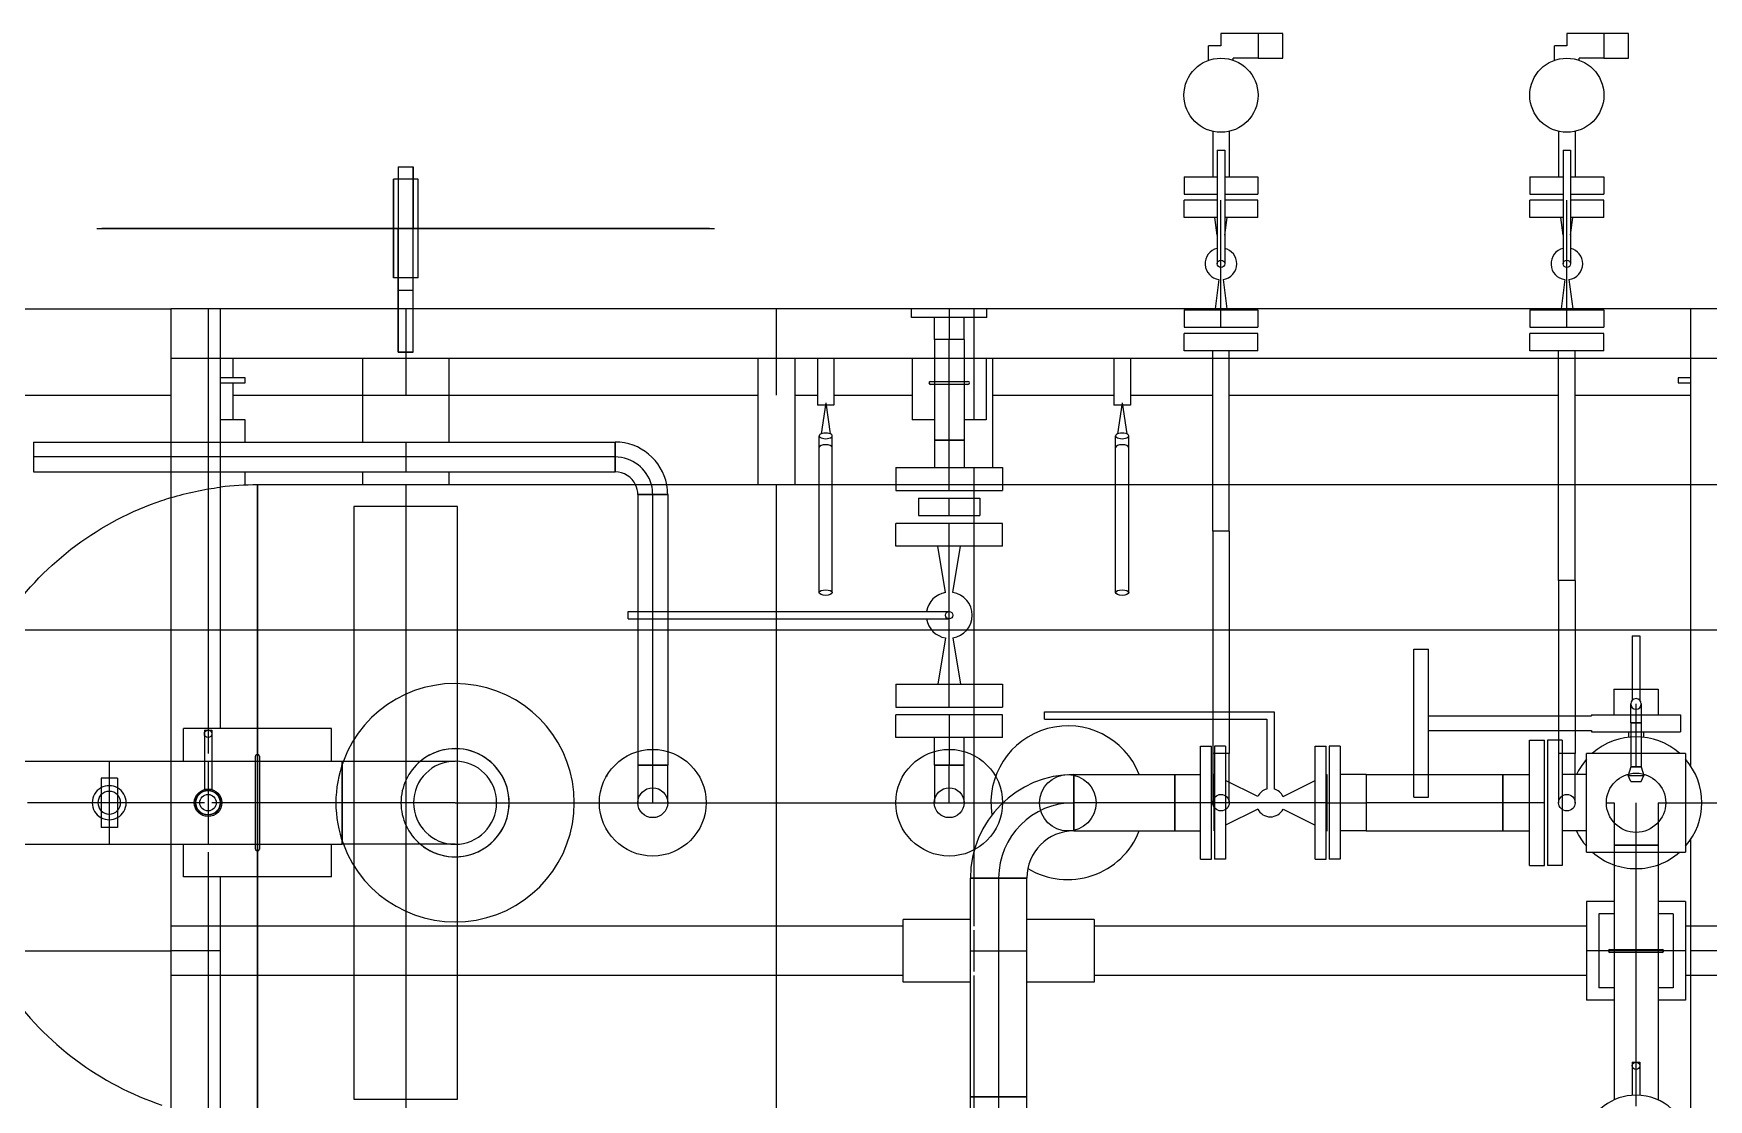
# Model space of a CAD drawing. Header units: inches. Extents: x 295136 to 296247, y 2627183 to 2627409.
# Drawn here: x 295242.749 to 295246.139, y 2627263.831 to 2627265.99 of the extents above; entities that cross this region are included whole.
import ezdxf

# ---------------------------------------------------------------- set-up
doc = ezdxf.new("R2010")
doc.units = ezdxf.units.IN
doc.header["$MEASUREMENT"] = 0
for name, color, linetype in [('Default', 7, 'Continuous'), ('EQUIPMENT LAYOUT-EMBED 1_DWG$0$Default', 7, 'Continuous'), ('EQUIPMENT LAYOUT-EMBED 1_DWG$0$DwgTemplate', 7, 'Continuous'), ('Layout', 6, 'Continuous')]:
    doc.layers.add(name, color=color, linetype=linetype)

# ---------------------------------------------------------------- blocks, each defined once
blk = doc.blocks.new('A$C55974CAD')
at = {"layer": 'Default', "color": 7, "lineweight": 25}
blk.add_point((33.7545, 4.3932), dxfattribs=at)
at = {"layer": 'EQUIPMENT LAYOUT-EMBED 1_DWG$0$Default', "color": 7, "lineweight": 25}
for p, q in [((34.1255, 3.9633), (34.3435, 3.9633)), ((34.1255, 3.9366), (34.3435, 3.9366)), ((34.3435, 3.9633), (34.4427, 3.9633)), ((34.3435, 3.9366), (34.4427, 3.9366)), ((34.1255, 3.3633), (34.3435, 3.3633)), ((34.3435, 3.3633), (34.4427, 3.3633)), ((34.1255, 3.3366), (34.3435, 3.3366)), ((34.3435, 3.3366), (34.4427, 3.3366)), ((34.6151, 3.0754), (34.6151, 3.2246)), ((34.6151, 3.2246), (34.65, 3.2246)), ((34.65, 3.0754), (34.65, 3.2246)), ((33.8, 3.1667), (33.7, 3.1667)), ((33.8, 3.15), (33.8, 3.1667)), ((34.25, 3.1667), (33.8, 3.1667)), ((34.25, 3.1333), (34.25, 3.1667)), ((34.25, 3.1667), (34.2693, 3.1667)), ((34.2693, 3.1667), (34.6, 3.1667)), ((34.6, 3.1667), (34.6151, 3.1667)), ((33.7, 3.1333), (33.8, 3.1333)), ((33.8, 3.1333), (33.8, 3.15)), ((34.25, 3.1333), (33.8, 3.1333)), ((34.25, 3.1333), (34.2693, 3.1333)), ((34.2693, 3.1333), (34.6, 3.1333)), ((34.6, 3.1333), (34.6151, 3.1333)), ((34.6151, 3.0754), (34.65, 3.0754)), ((34.6151, 2.3754), (34.6151, 2.5246)), ((34.6151, 2.5246), (34.65, 2.5246)), ((34.65, 2.3754), (34.65, 2.5246)), ((33.8, 2.4667), (33.7, 2.4667)), ((33.8, 2.45), (33.8, 2.4667)), ((34.15, 2.4667), (33.8, 2.4667)), ((33.8, 2.4333), (33.8, 2.45)), ((34.15, 2.4333), (34.15, 2.4667)), ((34.15, 2.4667), (34.2693, 2.4667)), ((34.2693, 2.4667), (34.6, 2.4667)), ((34.6, 2.4667), (34.6151, 2.4667)), ((33.7, 2.4333), (33.8, 2.4333)), ((34.15, 2.4333), (33.8, 2.4333)), ((34.15, 2.4333), (34.2693, 2.4333)), ((34.2693, 2.4333), (34.6, 2.4333)), ((34.6, 2.4333), (34.6151, 2.4333)), ((34.6151, 2.3754), (34.65, 2.3754))]:
    blk.add_line(p, q, dxfattribs=at)
for centre, radius in [((33.7, 4.3), 0.108), ((33.7, 4.3), 0.0302), ((33.7, 3.7), 0.108), ((33.7, 3.7), 0.0302), ((33.7, 3.15), 0.0167), ((33.7, 2.45), 0.0167)]:
    blk.add_circle(centre, radius, dxfattribs=at)
for centre in [(34.1255, 3.95), (34.1255, 3.35)]:
    blk.add_ellipse(centre, major_axis=(0, -0.0133), ratio=0.422618, dxfattribs=at)
for centre in [(34.4427, 3.95), (34.4427, 3.35)]:
    blk.add_ellipse(centre, major_axis=(0, -0.0133), ratio=0.422618, start_param=0, end_param=3.141593, dxfattribs=at)
at = {"layer": 'EQUIPMENT LAYOUT-EMBED 1_DWG$0$DwgTemplate', "color": 1, "lineweight": 25}
for p, q in [((34.525, 5.9662), (34.525, 5.275)), ((34.7, 5.8722), (34.7, 5.275)), ((34.8625, 5.425), (34.8625, 4.825)), ((34.8625, 4.825), (34.8625, 5.415)), ((33.35, 3.7935), (33.35, 5.275)), ((33.45, 3.7935), (33.45, 5.275)), ((34.6, 5.275), (34.6, 0)), ((33.034, 5.175), (33.55, 5.175)), ((33.85, 5.175), (34.7, 5.175)), ((34.55, 5.175), (34.55, 5.125)), ((34.56, 5.125), (34.56, 5.175)), ((34.55, 5.15), (34.475, 5.15)), ((34.525, 5.15), (34.525, 4.0875)), ((34.55, 5.125), (34.56, 5.125)), ((34.6, 5.15), (34.56, 5.15)), ((34.3698, 4.8875), (34.3435, 4.8875)), ((34.6, 4.8875), (34.4302, 4.8875)), ((34.8625, 4.815), (34.8625, 4.825)), ((34.8625, 4.825), (34.8625, 4.815)), ((34.8625, 4.775), (34.8625, 4.785)), ((34.8625, 4.785), (34.8625, 4.775)), ((34.8625, 4.185), (34.8625, 4.775)), ((34.8625, 4.775), (34.8625, 4.175)), ((34.3698, 4.7125), (34.3435, 4.7125)), ((34.6, 4.7125), (34.4302, 4.7125)), ((33.7, 4.7), (33.7, 3.4476)), ((34.6, 4.0875), (34.3435, 4.0875)), ((34.6, 4.0125), (34.3435, 4.0125)), ((34.525, 4.0125), (34.525, 3.9666)), ((34.525, 3.9333), (34.525, 3.775)), ((33.3365, 3.6571), (33.3365, 3.7935)), ((33.3365, 3.7935), (33.4635, 3.7935)), ((33.4635, 3.6571), (33.4635, 3.7935)), ((34.6, 3.6125), (34.3785, 3.6125)), ((34.525, 3.6125), (34.525, 3.3666)), ((33.3365, 3.4064), (33.3365, 3.5428)), ((33.4635, 3.4064), (33.4635, 3.5428)), ((33.4635, 3.4064), (33.3365, 3.4064)), ((33.35, 2.41), (33.35, 3.4064)), ((33.45, 2.41), (33.45, 3.4064)), ((34.525, 3.3333), (34.525, 3.1667)), ((33.7, 3.169), (33.7, 3.1645)), ((34.525, 3.1333), (34.525, 2.4667)), ((33.7, 2.9354), (33.7, 2.931)), ((34.525, 2.4333), (34.525, 2.2)), ((33.7, 2.371), (33.7, 2.3544)), ((33.7, 2.2655), (33.7, 0.7103)), ((33.35, 1.6841), (33.35, 2.21)), ((33.45, 1.6841), (33.45, 2.21)), ((34.55, 2.225), (34.55, 2.2)), ((34.56, 2.225), (34.55, 2.225)), ((34.56, 2.2), (34.56, 2.225)), ((33.6246, 2.2), (32.4754, 2.2)), ((34.7, 2.2), (33.7754, 2.2))]:
    blk.add_line(p, q, dxfattribs=at)
at = {"layer": 'EQUIPMENT LAYOUT-EMBED 1_DWG$0$DwgTemplate', "color": 9, "lineweight": 25}
for p, q in [((33.4, 5.6533), (33.4, 5.275)), ((34.05, 5.6249), (34.05, 0.6751)), ((33.4, 5.175), (33.4, 5.275)), ((33.6, 5.2), (32.984, 5.2)), ((34.7, 5.2), (33.8, 5.2)), ((34.3435, 4.8), (33.0565, 4.8)), ((34.4302, 4.8), (34.3698, 4.8)), ((34.7, 4.8), (34.525, 4.8)), ((34.3435, 4.05), (33.0565, 4.05)), ((34.7, 4.05), (34.525, 4.05)), ((33.35, 3.65), (32.3231, 3.65)), ((33.442, 3.65), (33.358, 3.65)), ((34.3785, 3.65), (33.45, 3.65)), ((34.7, 3.65), (34.475, 3.65)), ((33.4, 2.21), (33.4, 2.41)), ((33.4, 2.1), (33.4, 2.2))]:
    blk.add_line(p, q, dxfattribs=at)
at = {"layer": 'EQUIPMENT LAYOUT-EMBED 1_DWG$0$DwgTemplate', "color": 7, "lineweight": 25}
for p, q in [((33.6159, 5.6), (33.6159, 5.4)), ((33.7841, 5.6), (33.7841, 5.4)), ((33.7, 5.4345), (33.7, 5.5655)), ((34.4302, 5.5532), (34.3698, 5.5532)), ((34.3698, 5.5532), (34.3698, 5.275)), ((34.4, 5.5532), (34.4, 5.5532)), ((34.4, 5.275), (34.4, 5.5532)), ((34.4302, 5.5532), (34.4302, 5.275)), ((33.7, 5.4), (33.7, 5.4345)), ((33.7841, 5.4), (33.6159, 5.4)), ((33.6159, 5.4), (33.6159, 5.2)), ((33.7, 5.4), (33.7, 5.4)), ((33.7, 5.4), (33.7, 5.4)), ((33.7, 5.3655), (33.7, 5.4)), ((33.7841, 5.4), (33.7841, 5.2075)), ((33.7, 5.2278), (33.7, 5.3655)), ((34.3698, 5.275), (34.3698, 5.175)), ((34.4, 5.175), (34.4, 5.275)), ((34.4302, 5.275), (34.4302, 5.175)), ((33.7, 5.2075), (33.7, 5.2278)), ((33.7841, 5.2), (33.6159, 5.2)), ((33.6159, 5.2), (33.6159, 5.104)), ((33.7, 5.1722), (33.7, 5.1925)), ((33.847, 5.2075), (33.7268, 5.2075)), ((33.847, 5.1925), (33.7268, 5.1925)), ((33.7841, 5.2075), (33.7841, 5.2)), ((33.7841, 5.2), (33.7841, 5.1925)), ((33.7841, 5.1925), (33.7841, 5.104)), ((33.847, 5.2075), (33.847, 5.2)), ((33.847, 5.2), (33.847, 5.1925)), ((33.7, 5.104), (33.7, 5.1722)), ((34.3698, 5.175), (34.3698, 4.3762)), ((34.4, 4.3762), (34.4, 5.175)), ((34.4302, 5.175), (34.4302, 4.3762)), ((33.35, 5.1), (33.45, 5.1)), ((33.45, 5.1), (33.35, 5.1)), ((33.55, 5.1), (33.85, 5.1)), ((33.85, 5.1), (33.55, 5.1)), ((33.6159, 5.104), (33.6159, 5.096)), ((33.6159, 5.096), (33.6159, 4.9286)), ((33.7, 5.096), (33.7, 5.104)), ((33.7, 4.9286), (33.7, 5.096)), ((33.7841, 5.104), (33.7841, 5.096)), ((33.7841, 5.096), (33.7841, 4.9286)), ((33.7841, 4.9286), (33.6159, 4.9286)), ((33.6159, 4.9286), (33.7841, 4.9286)), ((33.6159, 4.7), (33.6159, 4.9286)), ((33.7, 4.9286), (33.7, 4.9286)), ((33.7, 4.9286), (33.7, 4.9286)), ((33.7, 4.7), (33.7, 4.9286)), ((33.7841, 4.9286), (33.7841, 4.7)), ((34.3, 4.905), (33.1, 4.905)), ((34.3, 4.905), (33.1, 4.905)), ((33.1, 4.905), (33.1, 4.695)), ((33.1, 4.905), (33.1, 4.695)), ((34.3, 4.695), (34.3, 4.905)), ((34.3, 4.695), (34.3, 4.905)), ((34.6125, 4.785), (34.6125, 4.815)), ((34.6125, 4.815), (34.6125, 4.785)), ((34.7, 4.815), (34.6125, 4.815)), ((34.6125, 4.815), (34.7, 4.815)), ((34.7375, 4.815), (34.7375, 4.785)), ((34.7625, 4.785), (34.7625, 4.815)), ((34.9625, 4.785), (34.9625, 4.815)), ((34.6125, 4.785), (34.7, 4.785)), ((34.6125, 4.785), (34.7, 4.785)), ((33.1, 4.695), (34.3, 4.695)), ((33.1, 4.695), (34.3, 4.695)), ((34.4302, 4.3762), (34.3698, 4.3762)), ((34.3698, 4.3762), (34.4302, 4.3762)), ((34.4, 4.3762), (34.4, 4.3762)), ((34.4, 4.3762), (34.4, 4.3762)), ((34.0721, 4.35), (34.0796, 4.35)), ((34.0721, 4.35), (34.0721, 3.7)), ((34.0796, 4.35), (34.0871, 4.35)), ((34.0871, 4.35), (34.0871, 3.7)), ((33.7762, 4.3301), (33.7, 4.3301)), ((33.7762, 4.3301), (33.7762, 4.3)), ((33.7762, 4.2698), (33.7762, 4.3301)), ((34.3238, 4.3301), (33.7762, 4.3301)), ((34.3238, 4.3301), (34.3238, 4.2698)), ((34.3238, 4.2698), (34.3238, 4.3301)), ((33.7, 4.3), (33.7762, 4.3)), ((33.7762, 4.3), (33.7762, 4.3)), ((33.7762, 4.3), (33.7762, 4.3)), ((33.7762, 4.3), (33.7762, 4.2698)), ((33.7762, 4.3), (34.3238, 4.3)), ((34.3238, 4.3), (34.3238, 4.3)), ((34.3238, 4.3), (34.3238, 4.3)), ((33.7, 4.2698), (33.7762, 4.2698)), ((34.3238, 4.2698), (33.7762, 4.2698)), ((34.1255, 3.9633), (34.3435, 3.9633)), ((34.1255, 3.9366), (34.3435, 3.9366)), ((33.8318, 3.7), (33.8318, 3.8079)), ((33.8318, 3.8079), (33.8778, 3.8079)), ((33.8778, 3.7), (33.8778, 3.8079)), ((33.8938, 3.8079), (33.8938, 3.7)), ((33.9398, 3.8079), (33.8938, 3.8079)), ((33.9398, 3.8079), (33.9398, 3.7)), ((34.2194, 3.7), (34.2194, 3.8079)), ((34.2194, 3.8079), (34.2654, 3.8079)), ((34.2654, 3.7), (34.2654, 3.8079)), ((34.3324, 3.8079), (34.3324, 3.7)), ((34.3435, 3.8079), (34.3324, 3.8079)), ((34.3785, 3.8079), (34.3435, 3.8079)), ((34.3785, 3.8079), (34.3785, 3.7)), ((34.6825, 3.7), (34.6825, 3.7762)), ((34.6825, 3.7762), (34.7, 3.7762)), ((33.7762, 3.7301), (33.7, 3.7301)), ((33.7762, 3.7), (33.7762, 3.7301)), ((33.7762, 3.7301), (33.8318, 3.7301)), ((33.7762, 3.7301), (33.7762, 3.7)), ((34.2814, 3.7619), (34.2814, 3.7)), ((34.3164, 3.7619), (34.2814, 3.7619)), ((34.3164, 3.7619), (34.3164, 3.7)), ((34.434, 3.7301), (34.3785, 3.7301)), ((34.434, 3.7301), (34.434, 3.7)), ((34.434, 3.6698), (34.434, 3.7301)), ((34.547, 3.7301), (34.434, 3.7301)), ((34.553, 3.7301), (34.547, 3.7301)), ((34.6, 3.7301), (34.553, 3.7301)), ((34.638, 3.7301), (34.6, 3.7301)), ((34.638, 3.6698), (34.638, 3.7301)), ((34.638, 3.7), (34.638, 3.7301)), ((34.638, 3.7301), (34.6825, 3.7301)), ((33.7, 3.7), (33.7762, 3.7)), ((33.8778, 3.7), (33.7762, 3.7)), ((33.7762, 3.6698), (33.7762, 3.7)), ((33.7762, 3.7), (33.7762, 3.7)), ((33.7762, 3.7), (33.7762, 3.7)), ((33.7762, 3.7), (33.7762, 3.6698)), ((33.8318, 3.592), (33.8318, 3.7)), ((33.8778, 3.592), (33.8778, 3.7)), ((33.8938, 3.7), (34.2654, 3.7)), ((33.8938, 3.7), (33.8938, 3.592)), ((34.0337, 3.7074), (33.9398, 3.7227)), ((33.9398, 3.7), (33.9398, 3.592)), ((34.1254, 3.7074), (34.2194, 3.7227)), ((34.2194, 3.592), (34.2194, 3.7)), ((34.2654, 3.592), (34.2654, 3.7)), ((34.2814, 3.7), (34.3164, 3.7)), ((34.2814, 3.7), (34.2814, 3.6381)), ((34.3164, 3.7), (34.3164, 3.6381)), ((34.3324, 3.7), (34.3435, 3.7)), ((34.3324, 3.7), (34.3324, 3.592)), ((34.3435, 3.7), (34.434, 3.7)), ((34.3785, 3.7), (34.3785, 3.592)), ((34.434, 3.7), (34.434, 3.6698)), ((34.434, 3.7), (34.547, 3.7)), ((34.547, 3.7), (34.553, 3.7)), ((34.553, 3.7), (34.6, 3.7)), ((34.6, 3.7), (34.638, 3.7)), ((34.7, 3.7), (34.638, 3.7)), ((34.638, 3.6698), (34.638, 3.7)), ((34.6825, 3.6238), (34.6825, 3.7)), ((33.7, 3.6698), (33.7762, 3.6698)), ((33.7762, 3.6698), (33.8318, 3.6698)), ((34.0337, 3.6925), (33.9398, 3.6773)), ((34.1254, 3.6925), (34.2194, 3.6773)), ((34.434, 3.6698), (34.3785, 3.6698)), ((34.547, 3.6698), (34.434, 3.6698)), ((34.553, 3.6698), (34.547, 3.6698)), ((34.6, 3.6698), (34.553, 3.6698)), ((34.638, 3.6698), (34.6, 3.6698)), ((34.638, 3.6698), (34.6825, 3.6698)), ((32.8953, 3.6571), (33.1046, 3.6571)), ((33.1046, 3.6571), (33.1046, 3.5428)), ((33.1046, 3.6571), (33.5476, 3.6571)), ((33.1046, 3.5428), (33.1046, 3.6571)), ((33.5476, 3.5428), (33.5476, 3.6571)), ((33.5476, 3.6571), (33.5476, 3.5428)), ((34.3164, 3.6381), (34.2814, 3.6381)), ((33.1046, 3.6), (32.8953, 3.6)), ((33.5476, 3.6), (33.1046, 3.6)), ((33.1046, 3.6), (33.1046, 3.6)), ((33.5476, 3.6), (33.5476, 3.6)), ((33.5476, 3.6), (33.5476, 3.6)), ((34.6825, 3.6238), (34.7, 3.6238)), ((33.8318, 3.592), (33.8778, 3.592)), ((33.9398, 3.592), (33.8938, 3.592)), ((34.2194, 3.592), (34.2654, 3.592)), ((34.3435, 3.592), (34.3324, 3.592)), ((34.3785, 3.592), (34.3435, 3.592)), ((33.0302, 3.5428), (33.1046, 3.5428)), ((33.1046, 3.5428), (33.5476, 3.5428)), ((33.8691, 3.5072), (33.8841, 3.5072)), ((33.8691, 3.5072), (33.8691, 3.0575)), ((33.8841, 3.5072), (33.8841, 3.0575)), ((33.6428, 3.4476), (33.7571, 3.4476)), ((33.7571, 3.4476), (33.6428, 3.4476)), ((33.6428, 3.4476), (33.6428, 3.2437)), ((33.7, 3.4476), (33.7, 3.4476)), ((33.7, 3.4476), (33.7, 3.4476)), ((33.7, 3.2437), (33.7, 3.4476)), ((33.7571, 3.4476), (33.7571, 3.2437)), ((34.1255, 3.3633), (34.3435, 3.3633)), ((34.1255, 3.3366), (34.3435, 3.3366)), ((33.7571, 3.2437), (33.6428, 3.2437)), ((33.6428, 3.2437), (33.7571, 3.2437)), ((33.6428, 3.2437), (33.6428, 3.1913)), ((33.7, 3.169), (33.7, 3.2437)), ((33.7571, 3.2437), (33.7571, 3.1913)), ((34.6151, 3.0754), (34.6151, 3.2246)), ((34.6151, 3.2246), (34.65, 3.2246)), ((34.65, 3.0754), (34.65, 3.2246)), ((34.6627, 3.2246), (34.6627, 3.15)), ((34.6976, 3.2246), (34.6627, 3.2246)), ((34.6976, 3.2246), (34.6976, 3.15)), ((34.8848, 3.1575), (34.8848, 3.2246)), ((34.8848, 3.2246), (34.9197, 3.2246)), ((34.9197, 3.1575), (34.9197, 3.2246)), ((33.5857, 3.1913), (33.8143, 3.1913)), ((33.5857, 3.1913), (33.5857, 3.169)), ((33.8143, 3.1913), (33.8143, 3.169)), ((33.5857, 3.169), (33.8143, 3.169)), ((33.8143, 3.163), (33.5857, 3.163)), ((33.5857, 3.1407), (33.5857, 3.163)), ((33.7571, 3.1645), (33.6428, 3.1645)), ((33.6436, 3.163), (33.6428, 3.1645)), ((33.8, 3.1667), (33.7, 3.1667)), ((33.7, 2.9354), (33.7, 3.1645)), ((33.7564, 3.163), (33.7571, 3.1645)), ((33.8, 3.15), (33.8, 3.1667)), ((34.25, 3.1667), (33.8, 3.1667)), ((33.8143, 3.1407), (33.8143, 3.163)), ((34.25, 3.1333), (34.25, 3.1667)), ((34.25, 3.1667), (34.2693, 3.1667)), ((34.3435, 3.1333), (34.3435, 3.1667)), ((34.6, 3.1667), (34.6151, 3.1667)), ((34.7, 3.1618), (34.6976, 3.1621)), ((34.7594, 3.1541), (34.7, 3.1618)), ((35.0212, 3.1575), (34.7912, 3.1575)), ((34.8489, 3.1575), (34.8848, 3.1621)), ((35.0212, 3.1575), (35.0212, 3.15)), ((33.8143, 3.1407), (33.5857, 3.1407)), ((33.6872, 3.0756), (33.6547, 3.1407)), ((33.7, 3.1333), (33.8, 3.1333)), ((33.7128, 3.0756), (33.7453, 3.1407)), ((33.8, 3.1333), (33.8, 3.15)), ((34.25, 3.1333), (33.8, 3.1333)), ((34.25, 3.1333), (34.2693, 3.1333)), ((34.6, 3.1333), (34.6151, 3.1333)), ((34.6627, 3.15), (34.7, 3.15)), ((34.6627, 3.15), (34.6627, 3.0754)), ((34.6976, 3.15), (34.6976, 3.0754)), ((34.7, 3.1381), (34.6976, 3.1378)), ((34.7, 3.15), (34.9197, 3.15)), ((34.7594, 3.1458), (34.7, 3.1381)), ((35.0212, 3.1425), (34.7912, 3.1425)), ((34.8489, 3.1425), (34.8848, 3.1378)), ((34.8848, 3.0754), (34.8848, 3.1425)), ((34.9197, 3.0754), (34.9197, 3.1425)), ((35.0212, 3.15), (35.0212, 3.1425)), ((33.8691, 3.0575), (33.7276, 3.0575)), ((33.8841, 3.0575), (33.8841, 3.0425)), ((34.6151, 3.0754), (34.65, 3.0754)), ((34.6976, 3.0754), (34.6627, 3.0754)), ((34.8848, 3.0754), (34.9197, 3.0754)), ((33.6872, 3.0243), (33.6547, 2.9592)), ((33.7128, 3.0243), (33.7453, 2.9592)), ((33.8841, 3.0425), (33.7276, 3.0425)), ((33.5857, 2.9592), (33.8143, 2.9592)), ((33.5857, 2.9592), (33.5857, 2.9369)), ((33.8143, 2.9592), (33.8143, 2.9369)), ((33.5857, 2.9369), (33.8143, 2.9369)), ((33.8143, 2.931), (33.5857, 2.931)), ((33.5857, 2.9087), (33.5857, 2.931)), ((33.6436, 2.9369), (33.6428, 2.9354)), ((33.6428, 2.9354), (33.7571, 2.9354)), ((33.7, 2.931), (33.7, 2.8563)), ((33.7564, 2.9369), (33.7571, 2.9354)), ((33.8143, 2.9087), (33.8143, 2.931)), ((33.8143, 2.9087), (33.5857, 2.9087)), ((33.6428, 2.8563), (33.6428, 2.9087)), ((33.7571, 2.8563), (33.7571, 2.9087)), ((33.7571, 2.8563), (33.6428, 2.8563)), ((33.7571, 2.8563), (33.6428, 2.8563)), ((33.6428, 2.8563), (33.6428, 2.5794)), ((33.7, 2.5794), (33.7, 2.8563)), ((33.7571, 2.8563), (33.7571, 2.5794)), ((33.711, 2.76), (33.7571, 2.76)), ((33.711, 2.76), (33.711, 2.73)), ((33.7571, 2.76), (34.011, 2.76)), ((34.011, 2.76), (34.011, 2.73)), ((33.711, 2.73), (33.7571, 2.73)), ((33.7571, 2.73), (34.011, 2.73)), ((33.846, 2.73), (33.846, 2.4)), ((33.876, 2.73), (33.876, 2.4)), ((33.7571, 2.5794), (33.6428, 2.5794)), ((33.6428, 2.5794), (33.7, 2.5794)), ((33.6428, 2.5794), (33.6428, 2.5256)), ((33.7, 2.4954), (33.7, 2.5794)), ((33.7, 2.5794), (33.7571, 2.5794)), ((33.7571, 2.5794), (33.7571, 2.5256)), ((33.573, 2.5256), (33.7, 2.5256)), ((33.573, 2.5256), (33.573, 2.4954)), ((33.7, 2.5256), (33.827, 2.5256)), ((33.827, 2.5256), (33.827, 2.4954)), ((34.6151, 2.3754), (34.6151, 2.5246)), ((34.6151, 2.5246), (34.65, 2.5246)), ((34.65, 2.3754), (34.65, 2.5246)), ((34.6627, 2.5246), (34.6627, 2.45)), ((34.6976, 2.5246), (34.6627, 2.5246)), ((34.6976, 2.5246), (34.6976, 2.45)), ((34.8848, 2.4575), (34.8848, 2.5246)), ((34.8848, 2.5246), (34.9197, 2.5246)), ((34.9197, 2.4575), (34.9197, 2.5246)), ((33.573, 2.4954), (33.7, 2.4954)), ((33.7, 2.4954), (33.827, 2.4954)), ((33.8, 2.4667), (33.7, 2.4667)), ((33.8, 2.45), (33.8, 2.4667)), ((34.15, 2.4667), (33.8, 2.4667)), ((33.8, 2.4333), (33.8, 2.45)), ((34.15, 2.4333), (34.15, 2.4667)), ((34.15, 2.4667), (34.2693, 2.4667)), ((34.3435, 2.4333), (34.3435, 2.4667)), ((34.6, 2.4667), (34.6151, 2.4667)), ((34.6627, 2.45), (34.7, 2.45)), ((34.6627, 2.45), (34.6627, 2.3754)), ((34.7, 2.4618), (34.6976, 2.4621)), ((34.6976, 2.45), (34.6976, 2.3754)), ((34.7594, 2.4541), (34.7, 2.4618)), ((34.7, 2.45), (34.9197, 2.45)), ((34.7594, 2.4458), (34.7, 2.4381)), ((35.0212, 2.4575), (34.7912, 2.4575)), ((35.0212, 2.4425), (34.7912, 2.4425)), ((34.8489, 2.4575), (34.8848, 2.4621)), ((34.8489, 2.4425), (34.8848, 2.4378)), ((34.8848, 2.3754), (34.8848, 2.4425)), ((34.9197, 2.3754), (34.9197, 2.4425)), ((35.0212, 2.4575), (35.0212, 2.45)), ((35.0212, 2.45), (35.0212, 2.4425)), ((33.7, 2.4333), (33.8, 2.4333)), ((34.15, 2.4333), (33.8, 2.4333)), ((34.15, 2.4333), (34.2693, 2.4333)), ((34.6, 2.4333), (34.6151, 2.4333)), ((34.7, 2.4381), (34.6976, 2.4378)), ((33.8437, 2.4), (33.8437, 2.3206)), ((33.846, 2.4), (33.8437, 2.4)), ((33.8782, 2.4), (33.876, 2.4)), ((33.8782, 2.4), (33.8782, 2.3206)), ((34.6151, 2.3754), (34.65, 2.3754)), ((34.6976, 2.3754), (34.6627, 2.3754)), ((34.8848, 2.3754), (34.9197, 2.3754)), ((33.397, 2.3544), (33.0984, 2.3544)), ((33.403, 2.3544), (33.397, 2.3544)), ((33.5743, 2.3544), (33.403, 2.3544)), ((33.6141, 2.3544), (33.5743, 2.3544)), ((33.6141, 2.2655), (33.6141, 2.3544)), ((33.6142, 2.3544), (33.6142, 2.2655)), ((33.7, 2.3544), (33.6142, 2.3544)), ((33.93, 2.355), (33.8782, 2.355)), ((33.93, 2.355), (33.93, 2.3175)), ((33.0858, 2.31), (33.175, 2.31)), ((33.175, 2.3175), (33.1077, 2.3175)), ((33.175, 2.3175), (33.175, 2.31)), ((33.175, 2.31), (33.175, 2.3025)), ((33.175, 2.31), (33.397, 2.31)), ((33.397, 2.31), (33.403, 2.31)), ((33.403, 2.31), (33.5666, 2.31)), ((33.5666, 2.31), (33.6141, 2.31)), ((33.6141, 2.31), (33.6142, 2.31)), ((33.6142, 2.31), (33.7, 2.31)), ((33.7431, 2.3206), (33.755, 2.326)), ((33.7431, 2.3206), (33.7431, 2.31)), ((33.7431, 2.31), (33.7431, 2.2993)), ((33.755, 2.326), (33.755, 2.31)), ((33.7729, 2.3206), (33.755, 2.326)), ((33.755, 2.31), (33.755, 2.294)), ((33.7729, 2.2993), (33.7729, 2.3206)), ((33.8329, 2.3206), (33.7729, 2.3206)), ((33.7729, 2.3206), (33.7729, 2.31)), ((33.7729, 2.31), (33.8333, 2.31)), ((33.7729, 2.31), (33.7729, 2.31)), ((33.7729, 2.31), (33.7729, 2.31)), ((33.7729, 2.31), (33.7729, 2.2993)), ((33.8437, 2.325), (33.8325, 2.325)), ((33.8619, 2.3206), (33.8329, 2.3206)), ((33.8333, 2.31), (33.8619, 2.31)), ((33.8437, 2.3206), (33.8437, 2.2993)), ((33.8619, 2.2993), (33.8619, 2.3206)), ((33.8619, 2.3206), (33.8619, 2.2993)), ((33.8619, 2.3206), (33.9, 2.3206)), ((33.8619, 2.31), (33.8619, 2.31)), ((33.8619, 2.31), (33.8619, 2.31)), ((33.8619, 2.31), (33.9, 2.31)), ((33.8782, 2.3206), (33.8782, 2.2993)), ((34.038, 2.3175), (33.9076, 2.3175)), ((33.93, 2.3175), (33.93, 2.3025)), ((34.038, 2.3175), (34.038, 2.3025)), ((33.175, 2.3025), (33.1077, 2.3025)), ((33.7431, 2.2993), (33.755, 2.294)), ((33.7729, 2.2993), (33.755, 2.294)), ((33.8329, 2.2993), (33.7729, 2.2993)), ((33.8437, 2.295), (33.8325, 2.295)), ((33.8619, 2.2993), (33.8329, 2.2993)), ((33.8437, 2.2993), (33.8437, 2.22)), ((33.9, 2.2993), (33.8619, 2.2993)), ((33.8782, 2.2993), (33.8782, 2.22)), ((34.038, 2.3025), (33.9076, 2.3025)), ((33.93, 2.3025), (33.93, 2.265)), ((33.397, 2.2655), (33.0984, 2.2655)), ((33.403, 2.2655), (33.397, 2.2655)), ((33.5743, 2.2655), (33.403, 2.2655)), ((33.6141, 2.2655), (33.5743, 2.2655)), ((33.7, 2.2655), (33.6142, 2.2655)), ((33.93, 2.265), (33.8782, 2.265)), ((33.8782, 2.22), (33.8437, 2.22)), ((34.3435, 2.1), (34.3435, 2.2))]:
    blk.add_line(p, q, dxfattribs=at)
at = {"layer": 'EQUIPMENT LAYOUT-EMBED 1_DWG$0$DwgTemplate', "color": 5, "lineweight": 25}
for p, q in [((33.7, 5.4166), (33.65, 5.4166)), ((33.65, 5.3833), (33.65, 5.4166)), ((33.75, 5.4166), (33.7, 5.4166)), ((33.75, 5.3833), (33.75, 5.4166)), ((33.7, 5.3833), (33.65, 5.3833)), ((33.75, 5.3833), (33.7, 5.3833)), ((33.0565, 5.1), (33.35, 5.1)), ((33.35, 5.1), (33.0565, 5.1)), ((33.45, 5.1), (33.55, 5.1)), ((33.55, 5.1), (33.45, 5.1)), ((33.85, 5.1), (34.3435, 5.1)), ((34.3435, 5.1), (33.85, 5.1)), ((34.3435, 3.1667), (34.3435, 5.1)), ((34.8625, 4.815), (34.7, 4.815)), ((34.7, 4.815), (34.8625, 4.815)), ((34.9625, 4.825), (34.7625, 4.825)), ((34.7625, 4.825), (34.9625, 4.825)), ((34.7625, 4.815), (34.7625, 4.825)), ((34.8625, 4.815), (34.8625, 4.785)), ((34.8625, 4.785), (34.8625, 4.815)), ((34.9875, 4.815), (34.8625, 4.815)), ((34.9875, 4.815), (34.8625, 4.815)), ((34.9625, 4.815), (34.9625, 4.825)), ((34.9875, 4.815), (34.9875, 4.785)), ((34.7, 4.785), (34.8625, 4.785)), ((34.7, 4.785), (34.8625, 4.785)), ((34.7625, 4.775), (34.7625, 4.785)), ((34.8625, 4.785), (34.9875, 4.785)), ((34.9875, 4.785), (34.8625, 4.785)), ((34.9625, 4.775), (34.9625, 4.785)), ((34.7625, 4.775), (34.9625, 4.775)), ((34.7625, 4.775), (34.9625, 4.775)), ((34.6, 3.9666), (34.5051, 3.9666)), ((34.5051, 3.9507), (34.5051, 3.9666)), ((34.3435, 3.9633), (34.4427, 3.9633)), ((34.3435, 3.9366), (34.4427, 3.9366)), ((34.5098, 3.95), (34.4467, 3.9593)), ((34.5098, 3.95), (34.4467, 3.9407)), ((34.5051, 3.9333), (34.5051, 3.9493)), ((34.6, 3.9333), (34.5051, 3.9333)), ((34.3435, 3.3633), (34.4427, 3.3633)), ((34.5098, 3.35), (34.4467, 3.3593)), ((34.6, 3.3666), (34.5051, 3.3666)), ((34.5051, 3.3507), (34.5051, 3.3666)), ((34.3435, 3.3366), (34.4427, 3.3366)), ((34.5098, 3.35), (34.4467, 3.3407)), ((34.5051, 3.3333), (34.5051, 3.3493)), ((34.6, 3.3333), (34.5051, 3.3333)), ((34.9324, 3.2246), (34.9324, 3.1575)), ((34.9674, 3.2246), (34.9324, 3.2246)), ((34.9674, 3.2246), (34.9674, 3.1575)), ((34.2693, 3.1667), (34.6, 3.1667)), ((35.0593, 3.1667), (34.9674, 3.1667)), ((35.2032, 3.175), (35.2324, 3.175)), ((35.2324, 3.15), (35.2324, 3.175)), ((34.2693, 3.1333), (34.6, 3.1333)), ((34.3435, 2.4667), (34.3435, 3.1333)), ((34.9324, 3.1425), (34.9324, 3.0754)), ((34.9674, 3.1425), (34.9674, 3.0754)), ((35.0593, 3.1333), (34.9674, 3.1333)), ((35.2032, 3.125), (35.2074, 3.125)), ((35.2074, 3.075), (35.2074, 3.125)), ((35.2574, 3.15), (35.2324, 3.15)), ((35.2574, 3.075), (35.2574, 3.15)), ((34.9674, 3.0754), (34.9324, 3.0754)), ((35.2074, 3.075), (35.2074, 3.025)), ((35.2574, 3.075), (35.2074, 3.075)), ((35.2574, 3.025), (35.2574, 3.075)), ((35.2074, 3.025), (35.2574, 3.025)), ((34.9324, 2.5246), (34.9324, 2.4575)), ((34.9674, 2.5246), (34.9324, 2.5246)), ((34.9674, 2.5246), (34.9674, 2.4575)), ((33.7, 2.4894), (33.573, 2.4894)), ((33.573, 2.4592), (33.573, 2.4894)), ((33.827, 2.4894), (33.7, 2.4894)), ((33.827, 2.4592), (33.827, 2.4894)), ((35.2032, 2.475), (35.2324, 2.475)), ((35.2324, 2.45), (35.2324, 2.475)), ((33.7, 2.4592), (33.573, 2.4592)), ((33.6428, 2.41), (33.6428, 2.4592)), ((33.827, 2.4592), (33.7, 2.4592)), ((33.7571, 2.41), (33.7571, 2.4592)), ((34.2693, 2.4667), (34.6, 2.4667)), ((34.9324, 2.4425), (34.9324, 2.3754)), ((35.0593, 2.4667), (34.9674, 2.4667)), ((34.9674, 2.4425), (34.9674, 2.3754)), ((35.2574, 2.45), (35.2324, 2.45)), ((35.2574, 2.375), (35.2574, 2.45)), ((33.6, 2.41), (33.8, 2.41)), ((33.6, 2.41), (33.6, 2.21)), ((33.8, 2.21), (33.8, 2.41)), ((34.2693, 2.4333), (34.6, 2.4333)), ((34.3435, 2.2), (34.3435, 2.4333)), ((35.0593, 2.4333), (34.9674, 2.4333)), ((35.2032, 2.425), (35.2074, 2.425)), ((35.2074, 2.375), (35.2074, 2.425)), ((34.9674, 2.3754), (34.9324, 2.3754)), ((35.2074, 2.375), (35.2074, 2.325)), ((35.2574, 2.375), (35.2074, 2.375)), ((35.2574, 2.325), (35.2574, 2.375)), ((35.2074, 2.325), (35.2574, 2.325)), ((33.8, 2.21), (33.6, 2.21))]:
    blk.add_line(p, q, dxfattribs=at)
at = {"layer": 'EQUIPMENT LAYOUT-EMBED 1_DWG$0$DwgTemplate', "color": 54, "lineweight": 25}
for p, q in [((34.7, 5.275), (32.5935, 5.275)), ((34.7, 1.2653), (34.7, 5.275))]:
    blk.add_line(p, q, dxfattribs=at)
at = {"layer": 'EQUIPMENT LAYOUT-EMBED 1_DWG$0$DwgTemplate', "color": 3, "lineweight": 25}
for p, q in [((33.55, 4.95), (33.55, 5.25)), ((33.55, 5.25), (33.6159, 5.25)), ((33.7841, 5.25), (33.85, 5.25)), ((33.85, 4.95), (33.85, 5.25)), ((34.475, 5.125), (34.475, 5.175)), ((34.343, 5.125), (34.3698, 5.125)), ((34.4302, 5.125), (34.475, 5.125)), ((33.606, 5.104), (33.794, 5.104)), ((33.794, 5.096), (33.606, 5.096)), ((33.55, 4.95), (33.6159, 4.95)), ((33.7841, 4.95), (33.85, 4.95)), ((34.6, 3.775), (34.475, 3.775)), ((34.475, 3.7301), (34.475, 3.775)), ((34.547, 3.662), (34.547, 3.738)), ((34.553, 3.738), (34.553, 3.662)), ((34.475, 3.625), (34.475, 3.6698)), ((33.4, 3.6571), (33.4, 3.5428)), ((34.6, 3.625), (34.475, 3.625)), ((33.3, 2.3544), (33.3, 2.41)), ((33.5, 2.41), (33.3, 2.41)), ((33.5, 2.3544), (33.5, 2.41)), ((33.325, 2.3544), (33.325, 2.385)), ((33.475, 2.385), (33.325, 2.385)), ((33.475, 2.3544), (33.475, 2.385)), ((33.397, 2.257), (33.397, 2.363)), ((33.403, 2.363), (33.403, 2.257)), ((33.3, 2.21), (33.3, 2.2655)), ((33.325, 2.235), (33.325, 2.2655)), ((33.475, 2.235), (33.475, 2.2655)), ((33.5, 2.21), (33.5, 2.2655)), ((33.5, 2.21), (33.3, 2.21)), ((33.475, 2.235), (33.325, 2.235))]:
    blk.add_line(p, q, dxfattribs=at)
at = {"layer": 'EQUIPMENT LAYOUT-EMBED 1_DWG$0$DwgTemplate', "color": 7, "lineweight": 25}
for centre, radius in [((33.7, 5.2), 0.0278), ((33.7, 5.2), 0.0251), ((33.7, 5.2), 0.0246), ((33.7, 5.2), 0.0167), ((33.8395, 5.2), 0.0075), ((33.7, 4.3), 0.108), ((33.7, 4.3), 0.0302), ((33.7, 3.7), 0.108), ((33.7, 3.7), 0.0302), ((34.0796, 3.7), 0.0075), ((33.7, 3.46), 0.0571), ((33.7, 3.15), 0.0167), ((34.7912, 3.15), 0.0075), ((33.7, 2.45), 0.0167), ((34.7912, 2.45), 0.0075), ((33.1675, 2.31), 0.0075)]:
    blk.add_circle(centre, radius, dxfattribs=at)
at = {"layer": 'EQUIPMENT LAYOUT-EMBED 1_DWG$0$DwgTemplate', "color": 5, "lineweight": 25}
for centre, radius in [((35.1324, 3.15), 0.075), ((35.1324, 2.45), 0.075), ((33.7, 2.31), 0.06)]:
    blk.add_circle(centre, radius, dxfattribs=at)
at = {"layer": 'EQUIPMENT LAYOUT-EMBED 1_DWG$0$DwgTemplate', "color": 7, "lineweight": 25}
for centre, radius, start, end in [((33.7, 5.4), 0.0345, 90, 151.1262), ((33.7, 5.4), 0.0345, 28.8738, 90), ((33.7, 5.4), 0.0345, 151.1262, 208.8738), ((33.7, 5.4), 0.023, 133.5875, 226.4125), ((33.7, 5.4), 0.023, 90, 133.5875), ((33.7, 5.4), 0.023, 46.4125, 90), ((33.7, 5.4), 0.023, 313.5875, 46.4125), ((33.7, 5.4), 0.0345, 331.1262, 28.8738), ((33.7, 5.4), 0.0345, 208.8738, 331.1262), ((33.7, 5.4), 0.023, 226.4125, 313.5875), ((33.7, 4.7), 0.2413, 110.4069, 270), ((33.7, 4.7), 0.2413, 69.5931, 110.4069), ((33.7, 4.7), 0.2413, 270, 69.5931), ((33.7, 4.7), 0.1095, 90, 140.185), ((33.7, 4.7), 0.1095, 39.815, 140.185), ((33.7, 4.7), 0.0841, 90, 180), ((33.7, 4.7), 0.1095, 39.815, 90), ((33.7, 4.7), 0.0841, 0, 90), ((33.7, 4.7), 0.1095, 140.185, 39.815), ((33.7, 4.7), 0.1095, 140.185, 270), ((33.7, 4.7), 0.1095, 270, 39.815), ((33.7, 4.7), 0.0841, 180, 0), ((33.7, 4.7), 0.0841, 180, 0), ((34.3238, 4.3762), 0.0762, 284.9829, 0), ((34.3238, 4.3762), 0.1064, 280.6737, 0), ((34.3238, 4.3762), 0.046, 295.3351, 0), ((34.3238, 4.3762), 0.046, 270, 295.3351), ((34.3238, 4.3762), 0.0762, 270, 284.9829), ((34.3238, 4.3762), 0.1064, 270, 280.6737), ((34.0796, 3.7), 0.0465, 99.2918, 170.7792), ((34.0796, 3.7), 0.0465, 9.2208, 80.7082), ((34.0796, 3.7), 0.0465, 189.2208, 270), ((34.0796, 3.7), 0.0465, 270, 350.7792), ((33.5476, 3.4476), 0.2095, 0, 90), ((33.5476, 3.4476), 0.1524, 0, 90), ((33.5476, 3.4476), 0.0953, 0, 90), ((34.7912, 3.15), 0.0321, 13.4985, 172.5964), ((34.7912, 3.15), 0.0321, 187.4036, 270), ((34.7912, 3.15), 0.0321, 270, 346.5015), ((33.7, 3.05), 0.0286, 116.5142, 243.4858), ((33.7, 3.05), 0.0286, 15.182, 63.4858), ((33.7, 3.05), 0.0286, 296.5142, 344.818), ((34.7912, 2.45), 0.0321, 13.4985, 172.5964), ((34.7912, 2.45), 0.0321, 187.4036, 270), ((34.7912, 2.45), 0.0321, 270, 346.5015), ((33, 2.31), 0.108, 106.2251, 0), ((33, 2.31), 0.1079, 0, 73.7749), ((33.9, 2.31), 0.0107, 90, 270), ((33.9, 2.31), 0.0107, 270, 90), ((33.9, 2.31), 0.0107, 270, 90)]:
    blk.add_arc(centre, radius, start, end, dxfattribs=at)
at = {"layer": 'EQUIPMENT LAYOUT-EMBED 1_DWG$0$DwgTemplate', "color": 5, "lineweight": 25}
for centre, radius, start, end in [((33.7351, 5.1), 0.6084, 0.0016, 7.0826), ((33.7, 3.46), 0.1556, 291.5521, 99.0781), ((33.7, 3.46), 0.1556, 148.6942, 248.4479), ((33.7, 2.31), 0.1334, 115.3769, 131.4177), ((33.7, 2.31), 0.1333, 48.5823, 64.6231), ((33.7, 2.31), 0.1334, 138.5823, 180), ((33.7, 2.31), 0.1334, 318.5823, 41.4177), ((33.7, 2.31), 0.1334, 180, 221.4177), ((33.7, 2.31), 0.1333, 228.5823, 311.4177)]:
    blk.add_arc(centre, radius, start, end, dxfattribs=at)
at = {"layer": 'EQUIPMENT LAYOUT-EMBED 1_DWG$0$DwgTemplate', "color": 3, "lineweight": 25}
for centre, radius, start, end in [((33.606, 5.1), 0.004, 90, 270), ((33.794, 5.1), 0.004, 270, 90), ((34.55, 3.738), 0.003, 0, 180), ((34.55, 3.662), 0.003, 180, 0), ((33.4, 2.363), 0.003, 0, 180), ((33.4, 2.257), 0.003, 180, 0)]:
    blk.add_arc(centre, radius, start, end, dxfattribs=at)
at = {"layer": 'EQUIPMENT LAYOUT-EMBED 1_DWG$0$DwgTemplate', "color": 7, "lineweight": 25}
for centre in [(34.1255, 3.95), (34.1255, 3.35)]:
    blk.add_ellipse(centre, major_axis=(0, -0.0133), ratio=0.422618, dxfattribs=at)
at = {"layer": 'EQUIPMENT LAYOUT-EMBED 1_DWG$0$DwgTemplate', "color": 5, "lineweight": 25}
for centre, major_axis, start_param, end_param in [((34.4192, 3.95), (0, 0.0133), 3.141593, 6.283185), ((34.4427, 3.95), (0, -0.0133), 0, 3.141593), ((34.4192, 3.35), (0, 0.0133), 3.141593, 6.283185), ((34.4427, 3.35), (0, -0.0133), 0, 3.141593)]:
    blk.add_ellipse(centre, major_axis=major_axis, ratio=0.422618, start_param=start_param, end_param=end_param, dxfattribs=at)
at = {"layer": 'EQUIPMENT LAYOUT-EMBED 1_DWG$0$DwgTemplate', "color": 7, "lineweight": 25}
for centre in [(34.4427, 3.95), (34.4427, 3.35)]:
    blk.add_ellipse(centre, major_axis=(0, 0.0133), ratio=0.422618, start_param=0, end_param=3.141593, dxfattribs=at)
at = {"layer": 'EQUIPMENT LAYOUT-EMBED 1_DWG$0$DwgTemplate', "color": 5, "lineweight": 25}
for points in [[(33.3218, 5.606), (33.2672, 5.5675), (33.219, 5.5206), (33.1794, 5.4676)], [(34.0782, 5.606), (34.1328, 5.5675), (34.181, 5.5206), (34.2206, 5.4676)], [(33.1794, 5.4676), (33.1398, 5.4146), (33.1088, 5.3556), (33.088, 5.2933)], [(34.2206, 5.4676), (34.2602, 5.4146), (34.2912, 5.3556), (34.312, 5.2933)], [(34.312, 5.2933), (34.314, 5.2872), (34.316, 5.2811), (34.3178, 5.275)]]:
    blk.add_open_spline(points, degree=3, dxfattribs=at)
at = {"layer": 'EQUIPMENT LAYOUT-EMBED 1_DWG$0$DwgTemplate', "color": 7, "lineweight": 25}
blk.add_open_spline([(34.3178, 5.275), (34.3276, 5.2423), (34.3347, 5.2088), (34.3389, 5.175)], degree=3, dxfattribs=at)

msp = doc.modelspace()

# ---------------------------------------------------------------- block references
at = {"layer": 'Layout', "rotation": 90}
msp.add_blockref('A$C55974CAD', (295248.3027, 2627230.7321), dxfattribs=at)

doc.saveas('drawing.dxf')
